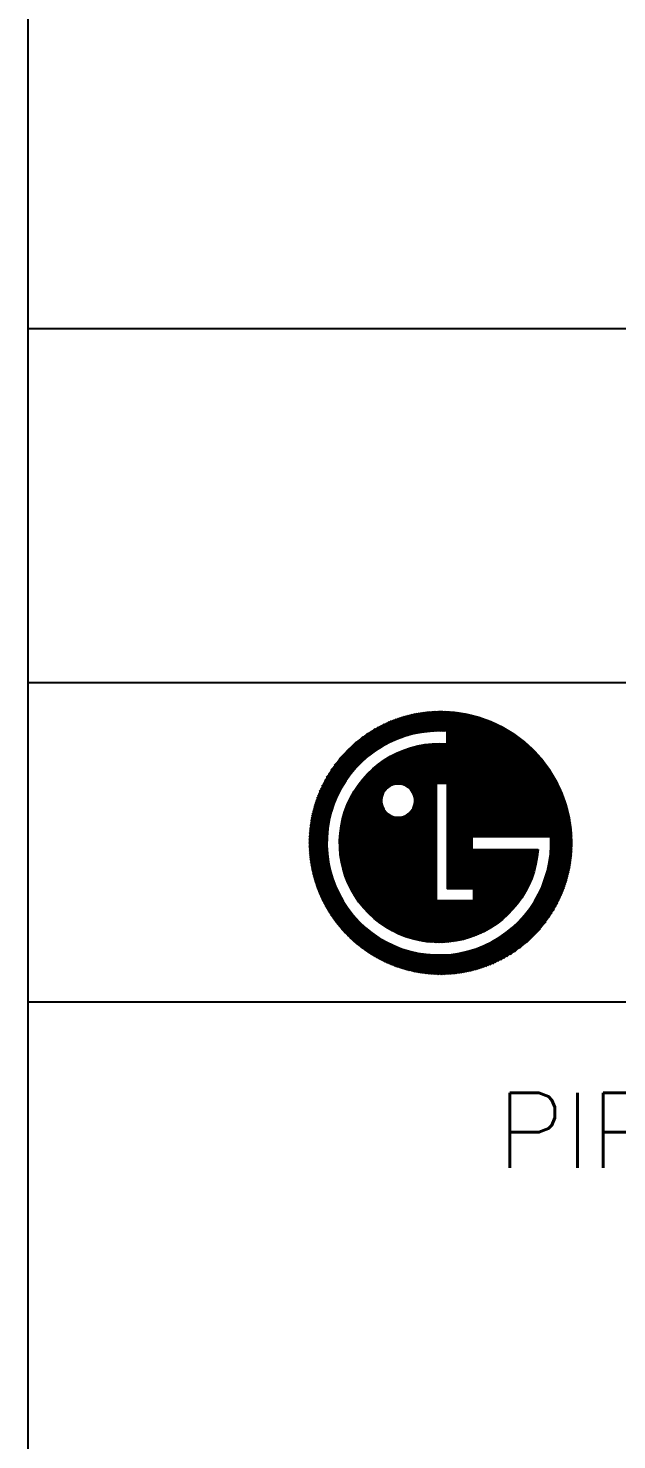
# Model space of a CAD drawing. Header units: millimetres. Extents: x 911 to 1762, y 136 to 743.
# Drawn here: x 1614.6 to 1647.5, y 206.8 to 285.8 of the extents above; entities that cross this region are included whole.
import ezdxf
from ezdxf.enums import TextEntityAlignment as Align

# ---------------------------------------------------------------- set-up
doc = ezdxf.new("R2010")
doc.units = ezdxf.units.MM
doc.header["$LTSCALE"] = 10
doc.layers.add('2', color=2, linetype='Continuous')
doc.layers.add('DWGLMT', color=6, linetype='Continuous')
doc.styles.get("Standard").update_dxf_attribs({"font": 'simplex.shx'})

# ---------------------------------------------------------------- blocks, each defined once
blk = doc.blocks.new('*X20')
at = {"color": 0, "linetype": 'Continuous'}
for p, q in [((74.919, 116.639), (76.839, 118.558)), ((75.099, 116.73), (76.946, 118.577)), ((75.267, 116.809), (77.051, 118.594)), ((75.425, 116.88), (77.155, 118.609)), ((75.576, 116.942), (77.257, 118.623)), ((75.721, 116.998), (77.358, 118.635)), ((75.86, 117.049), (77.457, 118.646)), ((75.994, 117.094), (77.555, 118.655)), ((76.123, 117.135), (77.651, 118.664)), ((76.249, 117.173), (77.747, 118.671)), ((76.371, 117.207), (77.841, 118.676)), ((76.491, 117.238), (77.934, 118.681)), ((76.607, 117.266), (78.026, 118.685)), ((76.721, 117.291), (78.117, 118.687)), ((76.832, 117.314), (78.207, 118.689)), ((76.941, 117.334), (78.296, 118.689)), ((77.048, 117.353), (78.384, 118.689)), ((77.153, 117.369), (78.471, 118.688)), ((77.255, 117.384), (78.557, 118.685)), ((77.357, 117.397), (78.642, 118.682)), ((77.456, 117.408), (78.727, 118.678)), ((77.554, 117.417), (78.811, 118.674)), ((77.651, 117.425), (78.893, 118.668)), ((77.746, 117.432), (78.975, 118.662)), ((77.839, 117.437), (79.057, 118.655)), ((77.932, 117.441), (79.137, 118.647)), ((78.023, 117.444), (79.217, 118.638)), ((78.113, 117.446), (79.296, 118.629)), ((78.202, 117.446), (79.375, 118.619)), ((78.289, 117.445), (79.453, 118.609)), ((78.376, 117.444), (79.53, 118.598)), ((78.461, 117.441), (79.606, 118.586)), ((78.546, 117.437), (79.682, 118.573)), ((78.63, 117.432), (79.758, 118.56)), ((78.707, 117.421), (79.832, 118.546)), ((70.339, 112.588), (76.155, 118.405)), ((70.373, 112.711), (76.033, 118.371)), ((70.41, 112.836), (75.907, 118.334)), ((70.45, 112.965), (75.779, 118.294)), ((70.494, 113.097), (75.647, 118.25)), ((70.541, 113.233), (75.511, 118.202)), ((70.593, 113.373), (75.371, 118.151)), ((70.65, 113.518), (75.225, 118.094)), ((70.712, 113.669), (75.075, 118.031)), ((70.781, 113.826), (74.918, 117.963)), ((70.857, 113.991), (74.753, 117.886)), ((70.943, 114.164), (74.579, 117.801)), ((71.039, 114.349), (74.394, 117.705)), ((73.378, 115.539), (76.275, 118.436)), ((73.948, 116.021), (76.392, 118.465)), ((74.259, 116.244), (76.507, 118.491)), ((74.508, 116.404), (76.62, 118.516)), ((74.724, 116.532), (76.73, 118.538)), ((76.095, 114.014), (80.479, 118.397)), ((76.153, 113.983), (80.548, 118.378)), ((76.208, 113.95), (80.616, 118.358)), ((76.26, 113.913), (80.684, 118.338)), ((76.309, 113.874), (80.752, 118.317)), ((76.355, 113.832), (80.819, 118.296)), ((76.399, 113.788), (80.886, 118.274)), ((76.441, 113.74), (80.952, 118.252)), ((76.479, 113.691), (81.018, 118.23)), ((76.515, 113.638), (81.083, 118.206)), ((76.548, 113.583), (81.148, 118.183)), ((76.578, 113.524), (81.213, 118.159)), ((76.605, 113.463), (81.277, 118.135)), ((76.628, 113.398), (81.34, 118.11)), ((76.638, 112.789), (81.773, 117.924)), ((76.648, 113.329), (81.403, 118.084)), ((76.663, 113.256), (81.466, 118.059)), ((76.664, 112.903), (81.712, 117.952)), ((76.674, 113.178), (81.528, 118.033)), ((76.676, 113.004), (81.651, 117.979)), ((76.678, 113.094), (81.59, 118.006)), ((78.105, 114.167), (81.833, 117.896)), ((78.193, 114.167), (81.893, 117.867)), ((78.282, 114.167), (81.952, 117.838)), ((78.37, 114.167), (82.011, 117.809)), ((78.458, 114.167), (82.07, 117.779)), ((78.547, 114.167), (82.128, 117.749)), ((78.635, 114.167), (82.186, 117.718)), ((78.707, 117.333), (79.906, 118.532)), ((78.707, 117.244), (79.98, 118.517)), ((78.707, 117.156), (80.053, 118.502)), ((78.707, 117.068), (80.125, 118.485)), ((78.707, 116.979), (80.197, 118.469)), ((78.707, 116.891), (80.268, 118.452)), ((78.707, 116.803), (80.339, 118.434)), ((78.707, 116.714), (80.409, 118.416)), ((78.707, 114.151), (82.243, 117.687)), ((78.707, 114.062), (82.3, 117.656)), ((71.15, 114.548), (74.195, 117.594)), ((71.28, 114.767), (73.977, 117.464)), ((71.437, 115.013), (73.731, 117.306)), ((71.641, 115.305), (73.439, 117.103)), ((71.951, 115.703), (73.04, 116.793)), ((78.707, 113.974), (82.357, 117.624)), ((78.707, 113.886), (82.413, 117.592)), ((78.707, 113.797), (82.469, 117.56)), ((78.707, 113.709), (82.525, 117.527)), ((78.707, 113.621), (82.58, 117.494)), ((78.707, 113.532), (82.635, 117.46)), ((78.707, 113.444), (82.689, 117.426)), ((78.707, 113.355), (82.744, 117.392)), ((78.707, 113.267), (82.797, 117.357)), ((78.707, 113.179), (82.851, 117.322)), ((78.707, 113.09), (82.904, 117.287)), ((78.707, 113.002), (82.956, 117.251)), ((78.707, 112.913), (83.009, 117.215)), ((78.707, 112.825), (83.061, 117.179)), ((78.707, 112.737), (83.112, 117.142)), ((78.707, 112.648), (83.164, 117.105)), ((78.707, 112.56), (83.215, 117.067)), ((78.707, 112.471), (83.265, 117.03)), ((78.707, 112.383), (83.315, 116.991)), ((78.707, 112.295), (83.365, 116.953)), ((78.707, 112.206), (83.415, 116.914)), ((78.707, 112.118), (83.464, 116.875)), ((78.707, 112.03), (83.513, 116.835)), ((78.707, 111.941), (83.561, 116.795)), ((71.982, 110.961), (77.652, 116.631)), ((71.991, 111.059), (77.554, 116.622)), ((72.002, 111.158), (77.455, 116.611)), ((72.015, 111.26), (77.354, 116.598)), ((72.03, 111.363), (77.251, 116.583)), ((72.047, 111.468), (77.145, 116.567)), ((72.066, 111.576), (77.038, 116.547)), ((72.088, 111.686), (76.928, 116.526)), ((72.112, 111.799), (76.815, 116.501)), ((72.14, 111.914), (76.699, 116.474)), ((72.17, 112.033), (76.58, 116.443)), ((72.204, 112.156), (76.458, 116.409)), ((72.242, 112.282), (76.331, 116.371)), ((72.285, 112.413), (76.2, 116.329)), ((72.332, 112.549), (76.065, 116.281)), ((72.386, 112.691), (75.923, 116.228)), ((72.446, 112.839), (75.774, 116.168)), ((72.514, 112.996), (75.617, 116.099)), ((72.593, 113.163), (75.45, 116.02)), ((72.685, 113.344), (75.27, 115.928)), ((75.054, 113.945), (77.748, 116.639)), ((75.242, 114.045), (77.842, 116.645)), ((75.374, 114.088), (77.935, 116.649)), ((75.485, 114.11), (78.027, 116.652)), ((75.583, 114.12), (78.117, 116.654)), ((75.672, 114.12), (78.206, 116.654)), ((75.754, 114.114), (78.293, 116.654)), ((75.83, 114.103), (78.379, 116.652)), ((75.902, 114.086), (78.465, 116.648)), ((75.97, 114.066), (78.549, 116.644)), ((76.034, 114.041), (78.632, 116.639)), ((78.707, 111.853), (83.61, 116.755)), ((78.707, 111.764), (83.658, 116.715)), ((78.707, 111.676), (83.705, 116.674)), ((78.707, 111.588), (83.752, 116.633)), ((78.707, 111.499), (83.799, 116.591)), ((78.707, 111.411), (83.846, 116.549)), ((78.707, 111.322), (83.892, 116.507)), ((78.707, 111.234), (83.938, 116.464)), ((78.707, 111.146), (83.983, 116.422)), ((78.707, 111.057), (84.028, 116.378)), ((78.707, 110.969), (84.073, 116.335)), ((78.707, 110.88), (84.118, 116.291)), ((78.707, 110.792), (84.162, 116.247)), ((78.707, 110.704), (84.206, 116.202)), ((78.707, 110.615), (84.249, 116.157)), ((78.707, 110.527), (84.292, 116.112)), ((78.707, 110.439), (84.335, 116.066)), ((78.707, 110.35), (84.378, 116.021)), ((78.707, 110.262), (84.42, 115.974)), ((78.707, 110.173), (84.461, 115.928)), ((70.307, 112.469), (73.074, 115.236)), ((72.795, 113.542), (75.072, 115.819)), ((72.931, 113.766), (74.847, 115.683)), ((73.113, 114.036), (74.577, 115.501)), ((73.413, 114.425), (74.188, 115.201)), ((78.707, 110.085), (84.503, 115.881)), ((78.707, 109.997), (84.544, 115.834)), ((78.707, 109.908), (84.585, 115.786)), ((78.707, 109.82), (84.625, 115.738)), ((78.707, 109.731), (84.665, 115.69)), ((78.707, 109.643), (84.705, 115.641)), ((78.707, 109.555), (84.745, 115.592)), ((78.707, 109.466), (84.784, 115.543)), ((78.707, 109.378), (84.823, 115.493)), ((78.707, 109.29), (84.861, 115.443)), ((80.317, 110.811), (84.899, 115.393)), ((80.405, 110.811), (84.937, 115.342)), ((80.494, 110.811), (84.974, 115.291)), ((80.582, 110.811), (85.011, 115.24)), ((80.67, 110.811), (85.048, 115.188)), ((80.759, 110.811), (85.084, 115.136)), ((80.847, 110.811), (85.12, 115.084)), ((80.935, 110.811), (85.156, 115.031)), ((70.252, 112.237), (72.37, 114.354)), ((70.279, 112.351), (72.592, 114.665)), ((81.024, 110.811), (85.191, 114.978)), ((81.112, 110.811), (85.226, 114.925)), ((81.201, 110.811), (85.261, 114.871)), ((81.289, 110.811), (85.295, 114.817)), ((81.377, 110.811), (85.329, 114.762)), ((81.466, 110.811), (85.362, 114.707)), ((81.554, 110.811), (85.395, 114.652)), ((81.643, 110.811), (85.428, 114.596)), ((81.731, 110.811), (85.46, 114.54)), ((81.819, 110.811), (85.492, 114.484)), ((81.908, 110.811), (85.524, 114.427)), ((81.996, 110.811), (85.555, 114.37)), ((82.085, 110.811), (85.586, 114.312)), ((82.173, 110.811), (85.617, 114.254)), ((82.261, 110.811), (85.647, 114.196)), ((82.35, 110.811), (85.676, 114.137)), ((70.15, 111.692), (71.804, 113.347)), ((70.167, 111.798), (71.884, 113.515)), ((70.185, 111.904), (71.975, 113.694)), ((70.206, 112.013), (72.081, 113.889)), ((70.228, 112.124), (72.209, 114.105)), ((71.964, 110.678), (74.623, 113.337)), ((71.969, 110.771), (74.667, 113.469)), ((71.975, 110.865), (74.766, 113.657)), ((72.355, 108.24), (78.03, 113.916)), ((72.379, 108.176), (78.03, 113.828)), ((72.404, 108.113), (78.03, 113.739)), ((72.429, 108.05), (78.03, 113.651)), ((72.456, 107.988), (78.03, 113.563)), ((72.482, 107.926), (78.03, 113.474)), ((72.509, 107.865), (78.03, 113.386)), ((72.537, 107.804), (78.03, 113.297)), ((76.446, 112.42), (78.03, 114.005)), ((76.587, 112.649), (78.03, 114.093)), ((82.438, 110.811), (85.706, 114.078)), ((82.526, 110.811), (85.735, 114.019)), ((82.615, 110.811), (85.763, 113.959)), ((82.703, 110.811), (85.791, 113.899)), ((82.792, 110.811), (85.819, 113.838)), ((82.88, 110.811), (85.846, 113.777)), ((82.968, 110.811), (85.873, 113.716)), ((83.057, 110.811), (85.9, 113.654)), ((83.145, 110.811), (85.926, 113.591)), ((83.234, 110.811), (85.951, 113.529)), ((83.322, 110.811), (85.977, 113.465)), ((83.41, 110.811), (86.001, 113.402)), ((83.499, 110.811), (86.026, 113.338)), ((83.587, 110.811), (86.05, 113.273)), ((70.073, 110.997), (71.44, 112.364)), ((70.08, 111.092), (71.478, 112.49)), ((70.088, 111.189), (71.519, 112.62)), ((70.098, 111.287), (71.565, 112.754)), ((70.109, 111.386), (71.615, 112.893)), ((70.121, 111.487), (71.671, 113.037)), ((70.135, 111.589), (71.734, 113.188)), ((71.959, 110.497), (74.592, 113.129)), ((71.959, 110.408), (74.591, 113.04)), ((71.96, 110.32), (74.597, 112.958)), ((71.961, 110.587), (74.601, 113.227)), ((71.962, 110.234), (74.609, 112.881)), ((71.965, 110.149), (74.625, 112.809)), ((71.969, 110.065), (74.646, 112.741)), ((71.975, 109.982), (74.67, 112.677)), ((71.981, 109.9), (74.697, 112.616)), ((71.989, 109.819), (74.728, 112.558)), ((71.997, 109.739), (74.762, 112.504)), ((72.006, 109.66), (74.798, 112.452)), ((72.016, 109.581), (74.837, 112.402)), ((72.027, 109.504), (74.879, 112.356)), ((72.565, 107.744), (78.03, 113.209)), ((72.594, 107.684), (78.03, 113.121)), ((72.624, 107.625), (78.03, 113.032)), ((72.653, 107.567), (78.03, 112.944)), ((72.684, 107.509), (78.03, 112.855)), ((72.715, 107.451), (78.03, 112.767)), ((72.746, 107.394), (78.03, 112.679)), ((72.778, 107.338), (78.03, 112.59)), ((72.81, 107.282), (78.03, 112.502)), ((72.843, 107.226), (78.03, 112.414)), ((83.676, 110.811), (86.073, 113.208)), ((83.764, 110.811), (86.096, 113.143)), ((83.852, 110.811), (86.118, 113.077)), ((83.941, 110.811), (86.141, 113.011)), ((84.029, 110.811), (86.162, 112.944)), ((84.117, 110.811), (86.183, 112.877)), ((84.206, 110.811), (86.204, 112.809)), ((84.294, 110.811), (86.224, 112.74)), ((84.383, 110.811), (86.244, 112.672)), ((84.471, 110.811), (86.263, 112.602)), ((84.559, 110.811), (86.281, 112.533)), ((84.648, 110.811), (86.299, 112.462)), ((84.736, 110.811), (86.317, 112.392)), ((70.054, 110.448), (71.279, 111.673)), ((70.055, 110.537), (71.3, 111.781)), ((70.055, 110.36), (71.261, 111.566)), ((70.056, 110.627), (71.322, 111.893)), ((70.059, 110.718), (71.348, 112.006)), ((70.063, 110.81), (71.376, 112.123)), ((70.067, 110.903), (71.406, 112.242)), ((72.039, 109.428), (74.924, 112.312)), ((72.052, 109.352), (74.971, 112.271)), ((72.066, 109.277), (75.021, 112.232)), ((72.08, 109.203), (75.073, 112.196)), ((72.095, 109.13), (75.129, 112.163)), ((72.111, 109.057), (75.187, 112.133)), ((72.128, 108.985), (75.249, 112.107)), ((72.145, 108.914), (75.314, 112.083)), ((72.163, 108.844), (75.383, 112.064)), ((72.182, 108.774), (75.456, 112.048)), ((72.201, 108.705), (75.533, 112.038)), ((72.221, 108.637), (75.617, 112.033)), ((72.242, 108.569), (75.708, 112.035)), ((72.263, 108.502), (75.808, 112.047)), ((72.285, 108.436), (75.923, 112.073)), ((72.308, 108.37), (76.062, 112.124)), ((72.331, 108.305), (76.291, 112.265)), ((72.876, 107.171), (78.03, 112.325)), ((72.91, 107.116), (78.03, 112.237)), ((72.944, 107.062), (78.03, 112.148)), ((72.979, 107.009), (78.03, 112.06)), ((73.014, 106.956), (78.03, 111.972)), ((73.05, 106.903), (78.03, 111.883)), ((73.086, 106.851), (78.03, 111.795)), ((73.123, 106.799), (78.03, 111.706)), ((73.16, 106.748), (78.03, 111.618)), ((73.198, 106.697), (78.03, 111.53)), ((84.825, 110.811), (86.334, 112.32)), ((84.913, 110.811), (86.351, 112.248)), ((85.001, 110.811), (86.366, 112.176)), ((85.09, 110.811), (86.382, 112.103)), ((85.178, 110.811), (86.397, 112.029)), ((85.202, 110.746), (86.411, 111.955)), ((85.205, 110.661), (86.424, 111.88)), ((85.206, 110.22), (86.483, 111.497)), ((85.208, 110.575), (86.437, 111.805)), ((85.209, 110.488), (86.45, 111.729)), ((85.209, 110.4), (86.462, 111.652)), ((85.209, 110.311), (86.473, 111.575)), ((70.056, 110.273), (71.244, 111.461)), ((70.058, 110.187), (71.23, 111.358)), ((70.061, 110.101), (71.217, 111.257)), ((70.065, 110.017), (71.206, 111.157)), ((70.07, 109.933), (71.196, 111.059)), ((70.075, 109.85), (71.188, 110.963)), ((70.082, 109.768), (71.181, 110.868)), ((70.089, 109.687), (71.176, 110.774)), ((70.097, 109.606), (71.172, 110.682)), ((70.105, 109.526), (71.169, 110.59)), ((73.236, 106.646), (78.03, 111.441)), ((73.274, 106.597), (78.03, 111.353)), ((73.313, 106.547), (78.03, 111.264)), ((73.352, 106.498), (78.03, 111.176)), ((73.392, 106.45), (78.03, 111.088)), ((73.433, 106.401), (78.03, 110.999)), ((73.473, 106.354), (78.03, 110.911)), ((73.515, 106.307), (78.03, 110.823)), ((73.556, 106.26), (78.03, 110.734)), ((73.598, 106.214), (78.03, 110.646)), ((78.707, 109.201), (80.253, 110.747)), ((78.707, 109.113), (80.253, 110.659)), ((85.089, 109.131), (86.55, 110.591)), ((85.109, 109.239), (86.548, 110.678)), ((85.126, 109.344), (86.545, 110.763)), ((85.141, 109.448), (86.541, 110.848)), ((85.155, 109.55), (86.536, 110.932)), ((85.167, 109.65), (86.531, 111.015)), ((85.177, 109.749), (86.525, 111.097)), ((85.186, 109.846), (86.518, 111.178)), ((85.193, 109.942), (86.51, 111.259)), ((85.199, 110.036), (86.502, 111.339)), ((85.203, 110.129), (86.493, 111.418)), ((70.114, 109.447), (71.168, 110.501)), ((70.124, 109.369), (71.167, 110.412)), ((70.135, 109.291), (71.168, 110.324)), ((70.146, 109.214), (71.17, 110.237)), ((70.158, 109.137), (71.173, 110.152)), ((70.17, 109.061), (71.176, 110.067)), ((70.184, 108.986), (71.181, 109.984)), ((70.197, 108.911), (71.187, 109.901)), ((70.212, 108.837), (71.194, 109.819)), ((70.227, 108.764), (71.201, 109.738)), ((73.641, 106.168), (78.03, 110.557)), ((73.684, 106.122), (78.03, 110.469)), ((73.727, 106.077), (78.03, 110.381)), ((73.771, 106.033), (78.03, 110.292)), ((73.815, 105.989), (78.03, 110.204)), ((73.86, 105.945), (78.03, 110.115)), ((73.905, 105.902), (78.03, 110.027)), ((73.951, 105.859), (78.03, 109.939)), ((73.997, 105.817), (78.03, 109.85)), ((74.043, 105.775), (78.03, 109.762)), ((77.781, 104.209), (83.591, 110.019)), ((77.864, 104.204), (83.679, 110.019)), ((77.949, 104.2), (83.768, 110.019)), ((78.034, 104.197), (83.856, 110.019)), ((78.121, 104.196), (83.945, 110.019)), ((78.209, 104.196), (84.033, 110.019)), ((78.299, 104.196), (84.121, 110.019)), ((78.389, 104.199), (84.21, 110.019)), ((78.481, 104.202), (84.298, 110.019)), ((78.575, 104.208), (84.387, 110.019)), ((78.67, 104.214), (84.399, 109.943)), ((78.707, 109.024), (80.253, 110.57)), ((78.707, 108.936), (80.253, 110.482)), ((78.707, 108.848), (80.253, 110.394)), ((78.707, 108.759), (80.253, 110.305)), ((78.707, 108.671), (80.253, 110.217)), ((78.707, 108.582), (80.253, 110.129)), ((78.707, 108.494), (80.253, 110.04)), ((78.707, 108.406), (80.321, 110.019)), ((78.707, 108.317), (80.409, 110.019)), ((78.707, 108.229), (80.497, 110.019)), ((78.707, 108.14), (80.586, 110.019)), ((78.707, 108.052), (80.674, 110.019)), ((78.707, 107.964), (80.763, 110.019)), ((78.707, 107.875), (80.851, 110.019)), ((78.707, 107.787), (80.939, 110.019)), ((78.707, 107.699), (81.028, 110.019)), ((78.707, 107.61), (81.116, 110.019)), ((78.765, 107.579), (81.205, 110.019)), ((78.767, 104.222), (84.391, 109.847)), ((78.853, 107.579), (81.293, 110.019)), ((78.865, 104.232), (84.381, 109.748)), ((78.941, 107.579), (81.381, 110.019)), ((79.03, 107.579), (81.47, 110.019)), ((79.118, 107.579), (81.558, 110.019)), ((79.207, 107.579), (81.646, 110.019)), ((79.295, 107.579), (81.735, 110.019)), ((79.383, 107.579), (81.823, 110.019)), ((79.472, 107.579), (81.912, 110.019)), ((79.56, 107.579), (82, 110.019)), ((79.649, 107.579), (82.088, 110.019)), ((79.737, 107.579), (82.177, 110.019)), ((79.825, 107.579), (82.265, 110.019)), ((79.914, 107.579), (82.354, 110.019)), ((80.002, 107.579), (82.442, 110.019)), ((80.09, 107.579), (82.53, 110.019)), ((80.179, 107.579), (82.619, 110.019)), ((80.267, 107.579), (82.707, 110.019)), ((80.354, 107.578), (82.796, 110.019)), ((80.354, 107.489), (82.884, 110.019)), ((80.354, 107.401), (82.972, 110.019)), ((80.354, 107.313), (83.061, 110.019)), ((80.354, 107.224), (83.149, 110.019)), ((80.354, 107.136), (83.237, 110.019)), ((80.354, 107.047), (83.326, 110.019)), ((80.354, 106.959), (83.414, 110.019)), ((80.354, 106.871), (83.503, 110.019)), ((84.791, 108.037), (86.524, 109.77)), ((84.839, 108.173), (86.531, 109.865)), ((84.882, 108.305), (86.537, 109.96)), ((84.921, 108.432), (86.542, 110.053)), ((84.956, 108.556), (86.546, 110.145)), ((84.988, 108.676), (86.548, 110.237)), ((85.017, 108.794), (86.55, 110.327)), ((85.044, 108.909), (86.551, 110.416)), ((85.068, 109.021), (86.551, 110.504)), ((70.242, 108.691), (71.209, 109.658)), ((70.258, 108.619), (71.218, 109.579)), ((70.275, 108.547), (71.228, 109.501)), ((70.292, 108.476), (71.239, 109.423)), ((70.31, 108.405), (71.251, 109.346)), ((70.328, 108.335), (71.263, 109.27)), ((70.346, 108.265), (71.276, 109.195)), ((70.366, 108.196), (71.29, 109.12)), ((70.385, 108.127), (71.304, 109.046)), ((70.406, 108.059), (71.319, 108.973)), ((70.426, 107.991), (71.335, 108.9)), ((70.448, 107.924), (71.351, 108.828)), ((74.09, 105.733), (78.03, 109.673)), ((74.138, 105.692), (78.03, 109.585)), ((74.186, 105.652), (78.03, 109.497)), ((74.234, 105.612), (78.03, 109.408)), ((74.283, 105.572), (78.03, 109.32)), ((74.332, 105.533), (78.03, 109.232)), ((74.381, 105.494), (78.03, 109.143)), ((74.432, 105.456), (78.03, 109.055)), ((74.482, 105.418), (78.03, 108.966)), ((74.533, 105.381), (78.03, 108.878)), ((78.965, 104.244), (84.369, 109.648)), ((79.067, 104.258), (84.356, 109.546)), ((79.171, 104.274), (84.34, 109.442)), ((79.278, 104.291), (84.322, 109.336)), ((79.386, 104.312), (84.302, 109.227)), ((79.497, 104.335), (84.279, 109.116)), ((79.612, 104.36), (84.253, 109.002)), ((79.729, 104.389), (84.224, 108.885)), ((83.922, 106.373), (86.395, 108.846)), ((84.104, 106.643), (86.416, 108.955)), ((84.243, 106.871), (86.435, 109.062)), ((84.358, 107.074), (86.452, 109.168)), ((84.455, 107.26), (86.468, 109.272)), ((84.54, 107.432), (86.482, 109.374)), ((84.614, 107.595), (86.494, 109.475)), ((84.679, 107.749), (86.505, 109.575)), ((84.738, 107.896), (86.515, 109.673)), ((70.469, 107.858), (71.368, 108.757)), ((70.491, 107.791), (71.386, 108.686)), ((70.514, 107.726), (71.404, 108.616)), ((70.537, 107.66), (71.423, 108.546)), ((70.561, 107.595), (71.443, 108.478)), ((70.585, 107.531), (71.463, 108.409)), ((70.609, 107.467), (71.484, 108.342)), ((70.634, 107.403), (71.505, 108.274)), ((70.659, 107.34), (71.527, 108.208)), ((70.685, 107.278), (71.549, 108.142)), ((70.711, 107.215), (71.572, 108.076)), ((70.738, 107.154), (71.595, 108.011)), ((70.765, 107.092), (71.619, 107.947)), ((74.585, 105.344), (78.03, 108.79)), ((74.637, 105.307), (78.03, 108.701)), ((74.689, 105.271), (78.03, 108.613)), ((74.742, 105.236), (78.03, 108.524)), ((74.795, 105.201), (78.03, 108.436)), ((74.849, 105.166), (78.03, 108.348)), ((74.903, 105.132), (78.03, 108.259)), ((74.958, 105.099), (78.03, 108.171)), ((75.013, 105.065), (78.03, 108.082)), ((75.069, 105.033), (78.03, 107.994)), ((79.849, 104.421), (84.192, 108.764)), ((79.973, 104.457), (84.157, 108.64)), ((80.101, 104.496), (84.117, 108.512)), ((80.122, 102.396), (86.348, 108.622)), ((80.234, 104.541), (84.072, 108.379)), ((80.237, 102.423), (86.321, 108.506)), ((80.355, 102.452), (86.292, 108.389)), ((80.373, 104.591), (84.022, 108.241)), ((80.475, 102.484), (86.26, 108.268)), ((80.517, 104.647), (83.966, 108.096)), ((80.598, 102.518), (86.225, 108.145)), ((80.669, 104.711), (83.903, 107.944)), ((80.724, 102.556), (86.188, 108.02)), ((83.647, 106.009), (86.373, 108.735)), ((70.792, 107.031), (71.644, 107.883)), ((70.82, 106.971), (71.669, 107.82)), ((70.848, 106.91), (71.694, 107.757)), ((70.877, 106.851), (71.72, 107.694)), ((70.906, 106.791), (71.747, 107.632)), ((70.935, 106.732), (71.774, 107.571)), ((70.965, 106.674), (71.801, 107.51)), ((70.995, 106.616), (71.829, 107.45)), ((71.026, 106.558), (71.857, 107.39)), ((71.057, 106.5), (71.886, 107.33)), ((71.088, 106.443), (71.916, 107.271)), ((71.12, 106.387), (71.945, 107.212)), ((71.152, 106.33), (71.976, 107.154)), ((71.184, 106.274), (72.006, 107.097)), ((71.217, 106.219), (72.038, 107.039)), ((75.125, 105.001), (78.03, 107.906)), ((75.182, 104.969), (78.03, 107.817)), ((75.239, 104.938), (78.03, 107.729)), ((75.297, 104.907), (78.03, 107.641)), ((75.355, 104.877), (78.03, 107.552)), ((75.414, 104.847), (78.03, 107.464)), ((75.473, 104.818), (78.03, 107.375)), ((75.533, 104.79), (78.03, 107.287)), ((75.594, 104.762), (78.03, 107.199)), ((75.654, 104.734), (78.03, 107.11)), ((80.83, 104.783), (83.83, 107.783)), ((80.853, 102.597), (86.147, 107.89)), ((80.986, 102.641), (86.102, 107.757)), ((81.003, 104.867), (83.746, 107.611)), ((81.123, 102.69), (86.054, 107.621)), ((81.19, 104.966), (83.647, 107.424)), ((81.264, 102.743), (86.001, 107.479)), ((81.398, 105.086), (83.528, 107.216)), ((81.41, 102.8), (85.943, 107.333)), ((81.562, 102.864), (85.88, 107.181)), ((71.25, 106.163), (72.069, 106.983)), ((71.284, 106.109), (72.101, 106.926)), ((71.318, 106.054), (72.134, 106.87)), ((71.352, 106), (72.167, 106.815)), ((71.386, 105.946), (72.2, 106.76)), ((71.421, 105.893), (72.234, 106.705)), ((71.457, 105.84), (72.268, 106.651)), ((71.493, 105.787), (72.303, 106.597)), ((71.529, 105.735), (72.338, 106.544)), ((71.565, 105.683), (72.373, 106.491)), ((71.602, 105.631), (72.409, 106.438)), ((71.639, 105.58), (72.445, 106.386)), ((71.676, 105.529), (72.482, 106.335)), ((71.714, 105.478), (72.519, 106.283)), ((71.752, 105.428), (72.557, 106.232)), ((71.791, 105.378), (72.594, 106.182)), ((75.716, 104.707), (78.03, 107.022)), ((75.778, 104.681), (78.03, 106.933)), ((75.84, 104.655), (78.03, 106.845)), ((75.903, 104.63), (78.074, 106.8)), ((75.967, 104.605), (78.163, 106.8)), ((76.031, 104.581), (78.251, 106.8)), ((76.096, 104.557), (78.339, 106.8)), ((76.162, 104.534), (78.428, 106.8)), ((76.228, 104.512), (78.516, 106.8)), ((76.295, 104.49), (78.605, 106.8)), ((76.362, 104.469), (78.693, 106.8)), ((76.43, 104.449), (78.781, 106.8)), ((76.498, 104.429), (78.87, 106.8)), ((76.568, 104.41), (78.958, 106.8)), ((76.638, 104.392), (79.046, 106.8)), ((76.708, 104.374), (79.135, 106.8)), ((76.78, 104.357), (79.223, 106.8)), ((76.852, 104.341), (79.312, 106.8)), ((76.925, 104.325), (79.4, 106.8)), ((76.998, 104.31), (79.488, 106.8)), ((77.073, 104.296), (79.577, 106.8)), ((77.148, 104.283), (79.665, 106.8)), ((77.224, 104.271), (79.754, 106.8)), ((77.301, 104.259), (79.842, 106.8)), ((77.378, 104.248), (79.93, 106.8)), ((77.457, 104.239), (80.019, 106.8)), ((77.536, 104.23), (80.107, 106.8)), ((77.617, 104.222), (80.196, 106.8)), ((77.698, 104.215), (80.284, 106.8)), ((81.638, 105.238), (83.375, 106.975)), ((81.721, 102.934), (85.809, 107.023)), ((81.888, 103.012), (85.731, 106.856)), ((81.942, 105.454), (83.16, 106.671)), ((82.063, 103.1), (85.644, 106.68)), ((82.251, 103.199), (85.545, 106.493)), ((82.453, 103.313), (85.431, 106.29)), ((71.83, 105.329), (72.633, 106.132)), ((71.869, 105.28), (72.671, 106.082)), ((71.908, 105.231), (72.711, 106.033)), ((71.948, 105.182), (72.75, 105.984)), ((71.988, 105.134), (72.79, 105.936)), ((72.029, 105.086), (72.83, 105.888)), ((72.07, 105.039), (72.871, 105.84)), ((72.111, 104.991), (72.912, 105.793)), ((72.152, 104.945), (72.954, 105.746)), ((72.194, 104.898), (72.996, 105.699)), ((72.237, 104.852), (73.038, 105.653)), ((72.279, 104.806), (73.081, 105.608)), ((72.322, 104.761), (73.124, 105.562)), ((72.365, 104.715), (73.167, 105.517)), ((72.409, 104.671), (73.211, 105.473)), ((72.453, 104.626), (73.255, 105.429)), ((72.497, 104.582), (73.3, 105.385)), ((72.541, 104.538), (73.345, 105.342)), ((72.586, 104.495), (73.391, 105.299)), ((82.676, 103.448), (85.296, 106.067)), ((82.93, 103.613), (85.131, 105.814)), ((83.236, 103.831), (84.913, 105.507)), ((72.632, 104.451), (73.437, 105.256)), ((72.677, 104.409), (73.483, 105.214)), ((72.723, 104.366), (73.529, 105.172)), ((72.769, 104.324), (73.576, 105.131)), ((72.816, 104.282), (73.624, 105.09)), ((72.863, 104.241), (73.672, 105.05)), ((72.91, 104.2), (73.72, 105.009)), ((72.958, 104.159), (73.769, 104.97)), ((73.006, 104.118), (73.818, 104.93)), ((73.054, 104.078), (73.867, 104.891)), ((73.102, 104.038), (73.917, 104.853)), ((73.151, 103.999), (73.967, 104.815)), ((73.201, 103.96), (74.018, 104.777)), ((73.25, 103.921), (74.069, 104.74)), ((73.3, 103.883), (74.12, 104.703)), ((73.351, 103.845), (74.172, 104.666)), ((73.401, 103.807), (74.224, 104.63)), ((73.452, 103.769), (74.277, 104.594)), ((73.504, 103.732), (74.33, 104.559)), ((73.555, 103.696), (74.384, 104.524)), ((73.607, 103.659), (74.438, 104.49)), ((73.66, 103.623), (74.492, 104.456)), ((73.713, 103.588), (74.547, 104.422)), ((73.766, 103.552), (74.602, 104.389)), ((79.788, 102.328), (81.971, 104.51)), ((79.898, 102.348), (82.241, 104.691)), ((80.009, 102.371), (82.604, 104.966)), ((83.682, 104.188), (84.556, 105.062)), ((73.819, 103.518), (74.658, 104.356)), ((73.873, 103.483), (74.714, 104.324)), ((73.927, 103.449), (74.77, 104.292)), ((73.982, 103.415), (74.827, 104.261)), ((74.037, 103.381), (74.885, 104.23)), ((74.092, 103.348), (74.943, 104.199)), ((74.147, 103.316), (75.001, 104.169)), ((74.204, 103.283), (75.06, 104.14)), ((74.26, 103.251), (75.119, 104.11)), ((74.317, 103.22), (75.179, 104.082)), ((74.374, 103.188), (75.239, 104.053)), ((74.431, 103.158), (75.3, 104.026)), ((74.489, 103.127), (75.361, 103.999)), ((74.548, 103.097), (75.422, 103.972)), ((74.606, 103.067), (75.484, 103.945)), ((74.665, 103.038), (75.547, 103.92)), ((74.725, 103.009), (75.61, 103.894)), ((74.785, 102.98), (75.674, 103.87)), ((74.845, 102.952), (75.738, 103.845)), ((74.906, 102.925), (75.803, 103.822)), ((74.967, 102.897), (75.868, 103.799)), ((75.028, 102.87), (75.934, 103.776)), ((75.09, 102.844), (76, 103.754)), ((75.152, 102.818), (76.067, 103.732)), ((75.215, 102.792), (76.134, 103.711)), ((75.278, 102.767), (76.202, 103.691)), ((75.342, 102.742), (76.271, 103.671)), ((75.406, 102.718), (76.34, 103.652)), ((75.47, 102.694), (76.409, 103.633)), ((75.535, 102.671), (76.48, 103.615)), ((75.601, 102.648), (76.551, 103.598)), ((75.667, 102.625), (76.622, 103.581)), ((75.733, 102.603), (76.695, 103.565)), ((75.8, 102.581), (76.768, 103.549)), ((75.867, 102.56), (76.841, 103.534)), ((75.935, 102.54), (76.915, 103.52)), ((76.003, 102.52), (76.99, 103.507)), ((78.066, 102.196), (79.375, 103.505)), ((78.152, 102.194), (79.483, 103.524)), ((78.24, 102.193), (79.593, 103.546)), ((78.328, 102.193), (79.705, 103.57)), ((78.417, 102.193), (79.82, 103.596)), ((78.507, 102.195), (79.937, 103.625)), ((78.598, 102.198), (80.058, 103.657)), ((78.69, 102.202), (80.181, 103.693)), ((78.784, 102.207), (80.309, 103.732)), ((78.878, 102.213), (80.44, 103.775)), ((78.974, 102.22), (80.576, 103.822)), ((79.071, 102.228), (80.717, 103.875)), ((79.169, 102.238), (80.865, 103.934)), ((79.268, 102.249), (81.019, 104)), ((79.369, 102.262), (81.181, 104.074)), ((79.472, 102.276), (81.354, 104.158)), ((79.576, 102.291), (81.539, 104.255)), ((79.681, 102.309), (81.743, 104.37)), ((76.072, 102.5), (77.066, 103.494)), ((76.141, 102.481), (77.143, 103.482)), ((76.211, 102.462), (77.22, 103.471)), ((76.281, 102.444), (77.298, 103.461)), ((76.352, 102.427), (77.376, 103.451)), ((76.423, 102.41), (77.456, 103.442)), ((76.495, 102.393), (77.536, 103.434)), ((76.568, 102.377), (77.618, 103.427)), ((76.641, 102.362), (77.7, 103.421)), ((76.714, 102.347), (77.783, 103.416)), ((76.789, 102.333), (77.867, 103.411)), ((76.863, 102.319), (77.952, 103.408)), ((76.939, 102.306), (78.038, 103.406)), ((77.015, 102.294), (78.125, 103.404)), ((77.091, 102.282), (78.213, 103.404)), ((77.169, 102.271), (78.303, 103.405)), ((77.247, 102.26), (78.393, 103.407)), ((77.325, 102.251), (78.485, 103.41)), ((77.405, 102.242), (78.578, 103.415)), ((77.485, 102.233), (78.672, 103.421)), ((77.565, 102.226), (78.767, 103.428)), ((77.647, 102.219), (78.865, 103.437)), ((77.729, 102.213), (78.963, 103.447)), ((77.812, 102.207), (79.063, 103.459)), ((77.896, 102.203), (79.165, 103.472)), ((77.98, 102.199), (79.269, 103.488))]:
    blk.add_line(p, q, dxfattribs=at)

msp = doc.modelspace()

# ---------------------------------------------------------------- linework, layer by layer
at = {"layer": 'DWGLMT', "color": 6}
for p, q in [((1614.589, 146.271), (1614.589, 369.921)), ((1614.589, 268.972), (1756.339, 268.972))]:
    msp.add_line(p, q, dxfattribs=at)
at = {"layer": 'DWGLMT'}
for p, q in [((1614.589, 249.171), (1756.339, 249.171)), ((1614.589, 231.321), (1756.339, 231.321))]:
    msp.add_line(p, q, dxfattribs=at)
at = {"layer": 'DWGLMT', "color": 7, "linetype": 'Continuous', "const_width": 0.0456}
msp.add_lwpolyline([(1637.673, 247.574, -1), (1637.673, 232.85, -1)], format="xyb", close=True, dxfattribs=at)
at = {"layer": 'DWGLMT', "color": 7, "linetype": 'Continuous'}
msp.add_lwpolyline([(1643.119, 239.836, -2.44558), (1638.034, 245.738), (1638.034, 246.447, 2.652951), (1643.828, 240.542), (1639.414, 240.542), (1639.414, 239.836)], format="xyb", close=True, dxfattribs=at)
for points in [[(1636.221, 242.501, 1), (1634.362, 242.628, 1)], [(1634.362, 242.628, 1), (1636.221, 242.501, 1)]]:
    msp.add_lwpolyline(points, format="xyb", dxfattribs=at)
msp.add_lwpolyline([(1639.504, 237.658), (1639.504, 236.963), (1637.43, 236.963), (1637.43, 243.538), (1638.034, 243.538), (1638.034, 237.658)], close=True, dxfattribs=at)

# ---------------------------------------------------------------- block references
at = {"layer": 'DWGLMT', "color": 7, "linetype": 'Continuous', "xscale": 0.8924999999984777, "yscale": 0.8924999999984777, "zscale": 0.8925}
msp.add_blockref('*X20', (1567.788, 141.643), dxfattribs=at)

# ---------------------------------------------------------------- texts
at = {"layer": '2'}
msp.add_text('PIPING & INSTRUMENT DIAGRAM', height=4.2, dxfattribs=at).set_placement((1685.464, 224.121), align=Align.MIDDLE)

doc.saveas('drawing.dxf')
